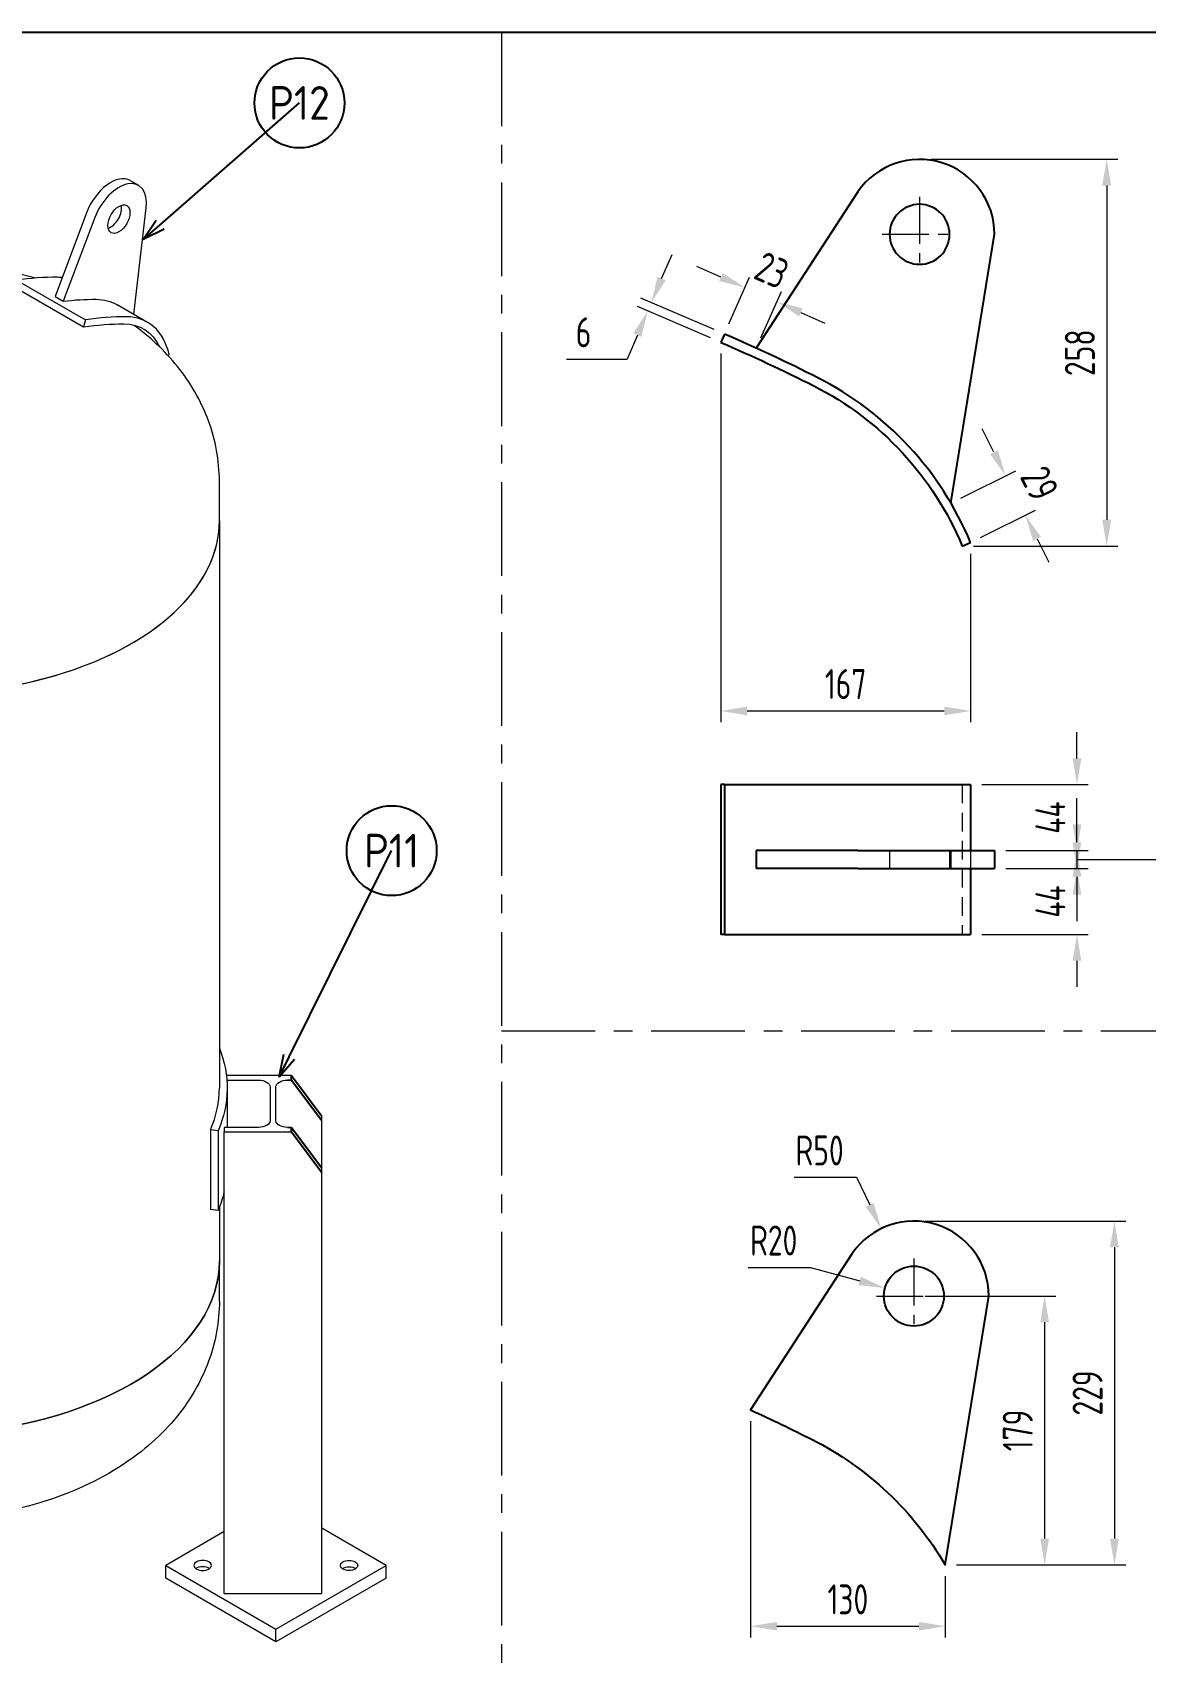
# Model space of a CAD drawing. Header units: millimetres. Extents: x -46397 to 283259, y -8690 to 23983.
# Drawn here: x 112181 to 113666, y 728 to 2893 of the extents above; entities that cross this region are included whole.
import ezdxf
from ezdxf import colors
from ezdxf.entities.mleader import LeaderData, LeaderLine
from ezdxf.enums import TextEntityAlignment as Align
from ezdxf.math import Vec2, Vec3

# ---------------------------------------------------------------- set-up
doc = ezdxf.new("R2010")
doc.units = ezdxf.units.MM
doc.linetypes.add('CENTER', pattern=[2, 1.25, -0.25, 0.25, -0.25])
doc.linetypes.add('HIDDENX2', pattern=[0.75, 0.5, -0.25])
doc.layers.get('Defpoints').update_dxf_attribs({"lineweight": 0})
for name, color, linetype, lineweight in [('0-Dim', 7, 'Continuous', 0), ('Dtext', 255, 'Continuous', 20), ('DUONGCHINH', 7, 'Continuous', 25), ('DUONGTAM', 1, 'CENTER', 0), ('Long_AM_Visible', 30, 'Continuous', 25), ('PHANTOM 2', 8, 'Continuous', 0), ('ĐƯỜNG TÂM', 8, 'CENTER', 5)]:
    doc.layers.add(name, color=color, linetype=linetype, lineweight=lineweight)
doc.styles.add('Chu va so', font='arial.ttf')
doc.styles.add('GHI CHÚ 1', font='isocp_IV25.ttf', dxfattribs={"width": 0.8})
doc.styles.add('Long_Text', font='isocp.shx', dxfattribs={"width": 0.7})
doc.styles.get("Standard").update_dxf_attribs({"font": 'isocp.shx', "width": 0.8})
doc.styles.add('TCVN', font='arial.ttf')
doc.dimstyles.new('1-30SCALE', dxfattribs={"dimtxt": 75, "dimasz": 75, "dimexe": 37.5, "dimexo": 30, "dimgap": 30, "dimtad": 1, "dimtoh": 1, "dimdec": 0, "dimdsep": 46, "dimtxsty": 'GHI CHÚ 1', "dimcen": 0.09, "dimclrd": 256, "dimclre": 256, "dimclrt": 2, "dimadec": 0, "dimazin": 0, "dimtfac": 1, "dimtdec": 0, "dimtofl": 0, "dimtmove": 0, "dimatfit": 3, "dimfxl": 1, "dimlwd": 0, "dimlwe": 0, "dimarcsym": 0})
doc.dimstyles.new('1-30SCALE$4', dxfattribs={"dimtxt": 75, "dimasz": 75, "dimexe": 37.5, "dimexo": 30, "dimgap": 30, "dimtad": 1, "dimtoh": 1, "dimdec": 0, "dimdsep": 46, "dimtxsty": 'GHI CHÚ 1', "dimcen": 0.09, "dimclrd": 256, "dimclre": 256, "dimclrt": 2, "dimadec": 0, "dimazin": 0, "dimtfac": 1, "dimtdec": 0, "dimtofl": 0, "dimtmove": 0, "dimatfit": 3, "dimfxl": 1, "dimlwd": 0, "dimlwe": 0, "dimarcsym": 0})

# ---------------------------------------------------------------- blocks, each defined once
blk = doc.blocks.new('3d')
at = {"color": 0, "linetype": 'Continuous', "lineweight": 9, "extrusion": (4.44089e-16, 0.816497, 0.57735)}
for p, q in [((127467.7, 2246.5), (127476.2, 2241.6)), ((127471.7, 2109.1), (127484.2, 2218.5)), ((127423, 2213.4), (127390.7, 2127.6)), ((127431.5, 2208.5), (127399.1, 2122.7)), ((127349.3, 2137.2), (127420, 2096.3)), ((127351.3, 2144.4), (127422, 2103.6)), ((127390.7, 2127.6), (127399.1, 2122.7)), ((127454.3, 2119.2), (127485.4, 2101.2)), ((127422, 2103.6), (127420, 2096.3)), ((127506.6, 2067.1), (127507.8, 2068.1)), ((127559.3, 1897.3), (127559.3, 1938.1)), ((127559.3, 1897.3), (127559.3, 1315.8))]:
    blk.add_line(p, q, dxfattribs=at)
at = {"color": 0, "linetype": 'Continuous', "lineweight": 0, "extrusion": (-1.11022e-16, 0.816497, 0.57735)}
for p, q in [((127633.2, 1328.3), (127566.6, 1328.3)), ((127567, 1323.7), (127599.3, 1323.7)), ((127567.3, 1315.8), (127567.3, 1275.2)), ((127611.3, 1316.8), (127611.3, 1282.1)), ((127617.3, 1282.1), (127617.3, 1316.8)), ((127629.3, 1323.7), (127633.2, 1323.7)), ((127664.3, 1275.2), (127664.3, 1286.8)), ((127550.2, 1272.8), (127550.2, 1191.1)), ((127557.9, 1271.7), (127550.2, 1272.8)), ((127557.9, 1271.7), (127557.9, 1190)), ((127564.3, 1275.2), (127564.3, 1270.6)), ((127599.3, 1275.2), (127564.3, 1275.2)), ((127564.3, 1270.6), (127633.2, 1270.6)), ((127564.3, 797), (127564.3, 1270.6)), ((127633.2, 1275.2), (127629.3, 1275.2)), ((127664.3, 1270.6), (127664.3, 1275.2)), ((127664.3, 797), (127664.3, 1270.6)), ((127557.9, 1190), (127550.2, 1191.1)), ((127559.3, 1193.4), (127559.3, 1137.9)), ((127559.3, 1097.1), (127559.3, 1137.9)), ((127564.3, 860.6), (127504.2, 825.9)), ((127730.4, 825.9), (127664.3, 864.1)), ((127504.2, 825.9), (127617.3, 760.6)), ((127504.2, 812.8), (127504.2, 825.9)), ((127617.3, 760.6), (127730.4, 825.9)), ((127730.4, 812.8), (127730.4, 825.9)), ((127617.3, 747.5), (127504.2, 812.8)), ((127730.4, 812.8), (127617.3, 747.5)), ((127564.3, 797), (127664.3, 797)), ((127617.3, 747.5), (127617.3, 760.6))]:
    blk.add_line(p, q, dxfattribs=at)
at = {"color": 0, "linetype": 'Continuous', "lineweight": 0, "extrusion": (1.11022e-16, 0.816497, 0.57735)}
for p, q in [((127633.2, 1323.7), (127629.3, 1323.7)), ((127664.3, 1233.7), (127664.3, 1286.8)), ((127629.3, 1275.2), (127633.2, 1275.2))]:
    blk.add_line(p, q, dxfattribs=at)
for p, q in [((127633.2, 1323.7), (127633.2, 1328.3)), ((127633.2, 1328.3), (127664.3, 1286.8)), ((127633.2, 1323.7), (127664.3, 1282.2)), ((127633.2, 1270.6), (127633.2, 1275.2)), ((127633.2, 1275.2), (127664.3, 1233.7)), ((127633.2, 1270.6), (127664.3, 1229.1))]:
    blk.add_line(p, q)
at = {"color": 0, "linetype": 'Continuous', "lineweight": 9}
for centre, major_axis, start_param, end_param in [((127447.7, 2211.8), (20, 34.6), 0, 1.848649), ((127456.2, 2206.9), (20, 34.6), -0.92567, 1.848649), ((127447.7, 2211.8), (8, 13.9), -2.582603, -0.55899), ((127286.7, 1599.2), (278, 481.5), 0.317876, 0.434001), ((127425.9, 1998.1), (59.6, 103.1), -0.54893, 0.317873), ((127251.3, 1897.3), (-308, 0), 0, 3.141593), ((127251.3, 1897.3), (308, 0), -2.356194, 0), ((127251.3, 1137.9), (308, 0), -1.407737, 0)]:
    blk.add_ellipse(centre, major_axis=major_axis, ratio=0.57735, start_param=start_param, end_param=end_param, dxfattribs=at)
at = {"color": 0, "linetype": 'Continuous', "lineweight": 9, "extrusion": (-4.99333e-16, -3.22035e-17, -1)}
blk.add_ellipse((127456.2, 2206.9), major_axis=(-8, -13.9), ratio=0.57735, start_param=-5.497787, end_param=0.785398, dxfattribs=at)
at = {"color": 0, "linetype": 'Continuous', "lineweight": 9, "extrusion": (-2.62682e-16, -2.32933e-16, -1)}
blk.add_ellipse((127216, 1640.1), major_axis=(278, 481.5), ratio=0.57735, start_param=-0.434001, end_param=-0.317876, dxfattribs=at)
at = {"color": 0, "linetype": 'Continuous', "lineweight": 9, "extrusion": (-5.71444e-16, 9.42984e-18, -1)}
blk.add_ellipse((127355.2, 2038.9), major_axis=(59.6, 103.1), ratio=0.57735, start_param=-0.317873, end_param=-0.250932, dxfattribs=at)
at = {"color": 0, "linetype": 'Continuous', "lineweight": 9, "extrusion": (-3.27356e-16, -6.73962e-17, -1)}
blk.add_ellipse((127255.6, 1617.2), major_axis=(278, 481.5), ratio=0.57735, start_param=-0.411551, end_param=-0.317876, dxfattribs=at)
at = {"color": 0, "linetype": 'Continuous', "lineweight": 9, "extrusion": (-5.19652e-16, 4.36261e-17, -1)}
blk.add_ellipse((127394.8, 2016), major_axis=(59.6, 103.1), ratio=0.57735, start_param=-0.317873, end_param=0, dxfattribs=at)
at = {"color": 0, "linetype": 'Continuous', "lineweight": 9, "extrusion": (-5.2337e-16, -1.83257e-17, -1)}
blk.add_ellipse((127286.7, 1599.2), major_axis=(274, 474.6), ratio=0.57735, start_param=-0.434001, end_param=-0.317877, dxfattribs=at)
at = {"color": 0, "linetype": 'Continuous', "lineweight": 9, "extrusion": (-6.95348e-16, 1.68669e-17, -1)}
blk.add_ellipse((127425.9, 1998.1), major_axis=(55.6, 96.2), ratio=0.57735, start_param=-0.31788, end_param=0.373007, dxfattribs=at)
at = {"color": 0, "linetype": 'Continuous', "lineweight": 0, "extrusion": (-1.2326e-32, 1.11022e-16, -1)}
blk.add_ellipse((127251.3, 1315.8), major_axis=(316, 0), ratio=0.57735, start_param=-0.225495, end_param=0.244346, dxfattribs=at)
at = {"color": 0, "linetype": 'Continuous', "lineweight": 0}
for centre, major_axis, start_param, end_param in [((127251.3, 1315.8), (308, 0), -0.244346, 0), ((127542.2, 825.9), (-9, 0), -3.926991, 2.356194), ((127542.2, 819.4), (-9, 0), -2.461919, -0.679674)]:
    blk.add_ellipse(centre, major_axis=major_axis, ratio=0.57735, start_param=start_param, end_param=end_param, dxfattribs=at)
at = {"color": 0, "linetype": 'Continuous', "lineweight": 0, "extrusion": (2.46716e-17, -1.66533e-16, -1)}
for centre, major_axis in [((127599.3, 1316.8), (12, 0)), ((127629.3, 1282.1), (-12, 0))]:
    blk.add_ellipse(centre, major_axis=major_axis, ratio=0.57735, start_param=-1.570796, end_param=0, dxfattribs=at)
at = {"color": 0, "linetype": 'Continuous', "lineweight": 0, "extrusion": (8.63507e-17, -5.55112e-17, -1)}
for centre, major_axis in [((127629.3, 1316.8), (-12, 0)), ((127599.3, 1282.1), (12, 0))]:
    blk.add_ellipse(centre, major_axis=major_axis, ratio=0.57735, start_param=0, end_param=1.570796, dxfattribs=at)
at = {"color": 0, "linetype": 'Continuous', "lineweight": 0, "extrusion": (-8.14752e-17, 2.22045e-16, -1)}
blk.add_ellipse((127251.3, 1234.2), major_axis=(316, 0), ratio=0.57735, start_param=0.138216, end_param=0.244346, dxfattribs=at)
at = {"color": 0, "linetype": 'Continuous', "lineweight": 9, "extrusion": (-2.90532e-16, -6.66134e-16, -1)}
blk.add_ellipse((127251.3, 1137.9), major_axis=(308, 0), ratio=0.57735, start_param=0, end_param=1.407737, dxfattribs=at)
at = {"color": 0, "linetype": 'Continuous', "lineweight": 0, "extrusion": (2.84883e-17, -1.66533e-16, -1)}
blk.add_ellipse((127692.4, 825.9), major_axis=(9, 0), ratio=0.57735, start_param=-3.926991, end_param=2.356194, dxfattribs=at)
at = {"color": 0, "linetype": 'Continuous', "lineweight": 0, "extrusion": (-8.77874e-17, 1.66533e-16, -1)}
blk.add_ellipse((127692.4, 819.4), major_axis=(9, 0), ratio=0.57735, start_param=-2.461919, end_param=-0.679674, dxfattribs=at)
at = {"color": 0, "linetype": 'Continuous', "lineweight": 9}
for points, knots in [([(127369.7, 2146.6), (127340.5, 2155), (127310.1, 2160.1), (127246.4, 2164), (127213.1, 2162.5), (127148.1, 2152), (127116.4, 2143.1), (127056.8, 2116.7), (127028.7, 2099.3), (126984.5, 2056.2), (126966.9, 2032.1), (126947.8, 1983.2), (126943.3, 1960.7), (126943.3, 1938.1)], [1.894413, 1.894413, 1.894413, 1.894413, 2.248832, 2.248832, 2.628354, 2.628354, 3.010083, 3.010083, 3.391999, 3.391999, 3.705214, 3.705214, 3.926993, 3.926993, 3.926993, 3.926993]), ([(127559.3, 1938.1), (127559.3, 1959.4), (127555.3, 1980.6), (127540.5, 2020.9), (127529.3, 2039.7), (127502.9, 2072.4), (127487.6, 2086.4), (127471.3, 2098.3)], [0.7853961, 0.7853961, 0.7853961, 0.7853961, 0.9940785, 0.9940785, 1.2212322, 1.2212322, 1.454281, 1.454281, 1.454281, 1.454281]), ([(127559.3, 1097.1), (127559.3, 1075.8), (127555.3, 1054.6), (127540.5, 1014.3), (127529.3, 995.5), (127500, 959.2), (127481, 942.9), (127434.8, 912.4), (127406.6, 899.9), (127352.7, 883.2), (127327.2, 878), (127301.3, 875.1)], [5.497786, 5.497786, 5.497786, 5.497786, 5.706467, 5.706467, 5.933621, 5.933621, 6.216957, 6.216957, 6.576298, 6.576298, 6.876446, 6.876446, 6.876446, 6.876446])]:
    blk.add_open_spline(points, degree=3, knots=knots, dxfattribs=at)
blk = doc.blocks.new('_TagCircle')
at = {"color": 0, "linetype": 'ByBlock', "lineweight": -2, "transparency": 16777216}
blk.add_circle((0, 0), 4, dxfattribs=at)
at = {"layer": 'Long_AM_Visible', "color": 0, "transparency": 16777216, "style": 'Long_Text'}
blk.add_attdef('TAGNUMBER', text='', height=3, dxfattribs=at).set_placement((0, -1.5), align=Align.CENTER)
blk = doc.blocks.new('_Open30')
at = {"color": 0, "linetype": 'ByBlock', "lineweight": -2}
for p, q in [((-1, 0.268), (0, 0)), ((0, 0), (-1, -0.268)), ((0, 0), (-1, 0))]:
    blk.add_line(p, q, dxfattribs=at)
blk = doc.blocks.new('*D446')
at = {"layer": 'Defpoints', "color": 0, "transparency": 16777216}
for p in [(113364.2, 2723.7, -3), (113421.1, 2207.8, -3), (113613.9, 2207.8)]:
    blk.add_point(p, dxfattribs=at)
at = {"layer": 'PHANTOM 2', "linetype": 'Continuous', "lineweight": 0, "transparency": 16777216}
for p, q in [((113379.2, 2723.7), (113628.9, 2723.7)), ((113613.9, 2688.7), (113613.9, 2242.8)), ((113436.1, 2207.8), (113628.9, 2207.8))]:
    blk.add_line(p, q, dxfattribs=at)
at = {"layer": 'PHANTOM 2', "transparency": 16777216}
for points in [[(113608, 2688.7), (113619.7, 2688.7), (113613.9, 2723.7)], [(113608, 2242.8), (113619.7, 2242.8), (113613.9, 2207.8)]]:
    blk.add_solid(points, dxfattribs=at)
at = {"layer": 'PHANTOM 2', "color": 2, "transparency": 16777216, "insert": (113578.1, 2465.7), "char_height": 40, "attachment_point": 5, "rotation": 90, "style": 'GHI CHÚ 1'}
blk.add_mtext('258', dxfattribs=at)
blk = doc.blocks.new('*D447')
at = {"layer": 'Defpoints', "color": 0, "transparency": 16777216}
for p in [(113099, 2479.5, -3), (113432.2, 2212.4, -3), (113432.2, 1987.8)]:
    blk.add_point(p, dxfattribs=at)
at = {"layer": 'PHANTOM 2', "linetype": 'Continuous', "lineweight": 0, "transparency": 16777216}
for p, q in [((113099, 2464.5), (113099, 1972.8)), ((113432.2, 2197.4), (113432.2, 1972.8)), ((113134, 1987.8), (113397.2, 1987.8))]:
    blk.add_line(p, q, dxfattribs=at)
at = {"layer": 'PHANTOM 2', "transparency": 16777216}
for points in [[(113134, 1993.6), (113134, 1982), (113099, 1987.8)], [(113397.2, 1993.6), (113397.2, 1982), (113432.2, 1987.8)]]:
    blk.add_solid(points, dxfattribs=at)
at = {"layer": 'PHANTOM 2', "color": 2, "transparency": 16777216, "insert": (113265.6, 2023.7), "char_height": 40, "attachment_point": 5, "style": 'GHI CHÚ 1'}
blk.add_mtext('167', dxfattribs=at)
blk = doc.blocks.new('*D450')
at = {"layer": 'Defpoints', "color": 0, "transparency": 16777216}
for p in [(113173.8, 2533.7), (113103.8, 2490.6, -3), (113146.4, 2471.7, -3)]:
    blk.add_point(p, dxfattribs=at)
at = {"layer": 'PHANTOM 2', "linetype": 'Continuous', "lineweight": 0, "transparency": 16777216}
for p, q in [((113099.2, 2566.7), (113067.2, 2580.9)), ((113109.9, 2504.3), (113137.3, 2566.3)), ((113152.5, 2485.4), (113179.9, 2547.4)), ((113205.9, 2519.5), (113237.9, 2505.3))]:
    blk.add_line(p, q, dxfattribs=at)
at = {"layer": 'PHANTOM 2', "transparency": 16777216}
for points in [[(113101.6, 2572), (113096.9, 2561.4), (113131.2, 2552.5)], [(113208.2, 2524.8), (113203.5, 2514.2), (113173.8, 2533.7)]]:
    blk.add_solid(points, dxfattribs=at)
at = {"layer": 'PHANTOM 2', "color": 2, "transparency": 16777216, "insert": (113167, 2575.8), "char_height": 40, "attachment_point": 5, "rotation": 336.1231, "style": 'GHI CHÚ 1'}
blk.add_mtext('23', dxfattribs=at)
blk = doc.blocks.new('*D451')
at = {"layer": 'Defpoints', "color": 0, "transparency": 16777216}
for p in [(113406, 2265.2, -3), (113505.3, 2248.8), (113432.2, 2212.4, -3)]:
    blk.add_point(p, dxfattribs=at)
at = {"layer": 'PHANTOM 2', "linetype": 'Continuous', "lineweight": 0, "transparency": 16777216}
for p, q in [((113463.5, 2332.9), (113447.9, 2364.2)), ((113419.4, 2271.8), (113492.5, 2308.2)), ((113445.6, 2219.1), (113518.8, 2255.5)), ((113520.9, 2217.4), (113536.5, 2186.1))]:
    blk.add_line(p, q, dxfattribs=at)
at = {"layer": 'PHANTOM 2', "transparency": 16777216}
for points in [[(113468.7, 2335.5), (113458.3, 2330.3), (113479.1, 2301.5)], [(113526.1, 2220), (113515.7, 2214.8), (113505.3, 2248.8)]]:
    blk.add_solid(points, dxfattribs=at)
at = {"layer": 'PHANTOM 2', "color": 2, "transparency": 16777216, "insert": (113524.3, 2291.1), "char_height": 40, "attachment_point": 5, "rotation": 296.4339, "style": 'GHI CHÚ 1'}
blk.add_mtext('29', dxfattribs=at)
blk = doc.blocks.new('*D452')
at = {"layer": 'Defpoints', "color": 0, "transparency": 16777216}
for p in [(113001.5, 2521.5), (113103.8, 2490.6, -3), (113099, 2479.5, -3)]:
    blk.add_point(p, dxfattribs=at)
at = {"layer": 'PHANTOM 2', "linetype": 'Continuous', "lineweight": 0, "transparency": 16777216}
for p, q in [((113020.1, 2564.6), (113033.9, 2596.8)), ((113090, 2496.5), (112992.5, 2538.4)), ((113085.3, 2485.5), (112987.7, 2527.4)), ((112987.7, 2489.3), (112973.9, 2457.2)), ((112893, 2457.2), (112973.9, 2457.2))]:
    blk.add_line(p, q, dxfattribs=at)
at = {"layer": 'PHANTOM 2', "transparency": 16777216}
for points in [[(113014.7, 2567), (113025.4, 2562.3), (113006.3, 2532.5)], [(112982.3, 2491.6), (112993, 2487), (113001.5, 2521.5)]]:
    blk.add_solid(points, dxfattribs=at)
at = {"layer": 'PHANTOM 2', "color": 2, "transparency": 16777216, "insert": (112915.9, 2493), "char_height": 40, "attachment_point": 5, "style": 'GHI CHÚ 1'}
blk.add_mtext('6', dxfattribs=at)
blk = doc.blocks.new('*D453')
at = {"layer": 'Defpoints', "color": 0, "transparency": 16777216}
for p in [(113432.2, 1889.6, -3), (113464.2, 1801.6, -3), (113574.2, 1801.6)]:
    blk.add_point(p, dxfattribs=at)
at = {"layer": 'PHANTOM 2', "linetype": 'Continuous', "lineweight": 0, "transparency": 16777216}
for p, q in [((113574.2, 1924.6), (113574.2, 1959.6)), ((113447.2, 1889.6), (113589.2, 1889.6)), ((113479.2, 1801.6), (113589.2, 1801.6)), ((113574.2, 1766.6), (113574.2, 1731.6))]:
    blk.add_line(p, q, dxfattribs=at)
at = {"layer": 'PHANTOM 2', "transparency": 16777216}
for points in [[(113568.4, 1924.6), (113580, 1924.6), (113574.2, 1889.6)], [(113568.4, 1766.6), (113580, 1766.6), (113574.2, 1801.6)]]:
    blk.add_solid(points, dxfattribs=at)
at = {"layer": 'PHANTOM 2', "color": 2, "transparency": 16777216, "insert": (113538.7, 1845.6), "char_height": 40, "attachment_point": 5, "rotation": 90, "style": 'GHI CHÚ 1'}
blk.add_mtext('44', dxfattribs=at)
blk = doc.blocks.new('*D454')
at = {"layer": 'Defpoints', "color": 0, "transparency": 16777216}
for p in [(113464.2, 1801.6, -3), (113464.2, 1777.6, -3), (113574.2, 1777.6)]:
    blk.add_point(p, dxfattribs=at)
at = {"layer": 'PHANTOM 2', "linetype": 'Continuous', "lineweight": 0, "transparency": 16777216}
for p, q in [((113574.2, 1836.6), (113574.2, 1871.6)), ((113479.2, 1801.6), (113589.2, 1801.6)), ((113574.2, 1801.6), (113574.2, 1777.6)), ((113479.2, 1777.6), (113589.2, 1777.6)), ((113574.2, 1789.6), (113679.8, 1789.6)), ((113679.8, 1789.6), (113743, 1789.6)), ((113574.2, 1742.6), (113574.2, 1707.6))]:
    blk.add_line(p, q, dxfattribs=at)
at = {"layer": 'PHANTOM 2', "transparency": 16777216}
for points in [[(113568.4, 1836.6), (113580, 1836.6), (113574.2, 1801.6)], [(113568.4, 1742.6), (113580, 1742.6), (113574.2, 1777.6)]]:
    blk.add_solid(points, dxfattribs=at)
at = {"layer": 'PHANTOM 2', "color": 2, "transparency": 16777216, "insert": (113711.4, 1825.4), "char_height": 40, "attachment_point": 5, "style": 'GHI CHÚ 1'}
blk.add_mtext('12', dxfattribs=at)
blk = doc.blocks.new('*D455')
at = {"layer": 'Defpoints', "color": 0, "transparency": 16777216}
for p in [(113464.2, 1777.6, -3), (113432.2, 1689.6, -3), (113574.2, 1689.6)]:
    blk.add_point(p, dxfattribs=at)
at = {"layer": 'PHANTOM 2', "linetype": 'Continuous', "lineweight": 0, "transparency": 16777216}
for p, q in [((113574.2, 1812.6), (113574.2, 1847.6)), ((113479.2, 1777.6), (113589.2, 1777.6)), ((113447.2, 1689.6), (113589.2, 1689.6)), ((113574.2, 1654.6), (113574.2, 1619.6))]:
    blk.add_line(p, q, dxfattribs=at)
at = {"layer": 'PHANTOM 2', "transparency": 16777216}
for points in [[(113568.4, 1812.6), (113580, 1812.6), (113574.2, 1777.6)], [(113568.4, 1654.6), (113580, 1654.6), (113574.2, 1689.6)]]:
    blk.add_solid(points, dxfattribs=at)
at = {"layer": 'PHANTOM 2', "color": 2, "transparency": 16777216, "insert": (113538.7, 1733.6), "char_height": 40, "attachment_point": 5, "rotation": 90, "style": 'GHI CHÚ 1'}
blk.add_mtext('44', dxfattribs=at)
blk = doc.blocks.new('*D464')
at = {"layer": 'Defpoints', "color": 0, "transparency": 16777216}
for p in [(113356.6, 1307.3), (113398.3, 848.8), (113624.2, 848.8)]:
    blk.add_point(p, dxfattribs=at)
at = {"layer": 'PHANTOM 2', "linetype": 'Continuous', "lineweight": 0, "transparency": 16777216}
for p, q in [((113371.6, 1307.3), (113639.2, 1307.3)), ((113624.2, 1272.3), (113624.2, 883.8)), ((113413.3, 848.8), (113639.2, 848.8))]:
    blk.add_line(p, q, dxfattribs=at)
at = {"layer": 'PHANTOM 2', "transparency": 16777216}
for points in [[(113618.3, 1272.3), (113630, 1272.3), (113624.2, 1307.3)], [(113618.3, 883.8), (113630, 883.8), (113624.2, 848.8)]]:
    blk.add_solid(points, dxfattribs=at)
at = {"layer": 'PHANTOM 2', "color": 2, "transparency": 16777216, "insert": (113588.3, 1078.1), "char_height": 40, "attachment_point": 5, "rotation": 90, "style": 'GHI CHÚ 1'}
blk.add_mtext('229', dxfattribs=at)
blk = doc.blocks.new('*D465')
at = {"layer": 'Defpoints', "color": 0, "transparency": 16777216}
for p in [(113138.8, 1055.3), (113398.3, 848.8), (113398.3, 766.9)]:
    blk.add_point(p, dxfattribs=at)
at = {"layer": 'PHANTOM 2', "linetype": 'Continuous', "lineweight": 0, "transparency": 16777216}
for p, q in [((113138.8, 1040.3), (113138.8, 751.9)), ((113398.3, 833.8), (113398.3, 751.9)), ((113173.8, 766.9), (113363.3, 766.9))]:
    blk.add_line(p, q, dxfattribs=at)
at = {"layer": 'PHANTOM 2', "transparency": 16777216}
for points in [[(113173.8, 772.7), (113173.8, 761.1), (113138.8, 766.9)], [(113363.3, 772.7), (113363.3, 761.1), (113398.3, 766.9)]]:
    blk.add_solid(points, dxfattribs=at)
at = {"layer": 'PHANTOM 2', "color": 2, "transparency": 16777216, "insert": (113268.6, 802.7), "char_height": 40, "attachment_point": 5, "style": 'GHI CHÚ 1'}
blk.add_mtext('130', dxfattribs=at)
blk = doc.blocks.new('*D466')
at = {"layer": 'Defpoints', "color": 0, "transparency": 16777216}
for p in [(113313, 1297.3), (113356.6, 1207.3)]:
    blk.add_point(p, dxfattribs=at)
at = {"layer": 'PHANTOM 2', "linetype": 'Continuous', "lineweight": 0, "transparency": 16777216}
for p, q in [((113196.7, 1365.7), (113279.9, 1365.7)), ((113279.9, 1365.7), (113297.8, 1328.8))]:
    blk.add_line(p, q, dxfattribs=at)
at = {"layer": 'PHANTOM 2', "lineweight": 0, "transparency": 16777216}
for p, q in [((113356.5, 1207.3), (113356.7, 1207.3)), ((113356.6, 1207.2), (113356.6, 1207.4))]:
    blk.add_line(p, q, dxfattribs=at)
at = {"layer": 'PHANTOM 2', "transparency": 16777216}
blk.add_solid([(113303, 1331.4), (113292.5, 1326.3), (113313, 1297.3)], dxfattribs=at)
at = {"layer": 'PHANTOM 2', "color": 2, "transparency": 16777216, "insert": (113230.8, 1401.5), "char_height": 40, "attachment_point": 5, "style": 'GHI CHÚ 1'}
blk.add_mtext('R50', dxfattribs=at)
blk = doc.blocks.new('*D467')
at = {"layer": 'Defpoints', "color": 0, "transparency": 16777216}
for p in [(113318.1, 1218), (113356.6, 1207.3)]:
    blk.add_point(p, dxfattribs=at)
at = {"layer": 'PHANTOM 2', "linetype": 'Continuous', "lineweight": 0, "transparency": 16777216}
for p, q in [((113135.5, 1245.6), (113218.7, 1245.6)), ((113218.7, 1245.6), (113284.3, 1227.4))]:
    blk.add_line(p, q, dxfattribs=at)
at = {"layer": 'PHANTOM 2', "lineweight": 0, "transparency": 16777216}
for p, q in [((113356.5, 1207.3), (113356.7, 1207.3)), ((113356.6, 1207.2), (113356.6, 1207.4))]:
    blk.add_line(p, q, dxfattribs=at)
at = {"layer": 'PHANTOM 2', "transparency": 16777216}
blk.add_solid([(113285.9, 1233), (113282.8, 1221.8), (113318.1, 1218)], dxfattribs=at)
at = {"layer": 'PHANTOM 2', "color": 2, "transparency": 16777216, "insert": (113169.6, 1281.4), "char_height": 40, "attachment_point": 5, "style": 'GHI CHÚ 1'}
blk.add_mtext('R20', dxfattribs=at)
blk = doc.blocks.new('*D468')
at = {"layer": 'Defpoints', "color": 0, "transparency": 16777216}
for p in [(113356.6, 1207.3), (113398.3, 848.8), (113531.1, 848.8)]:
    blk.add_point(p, dxfattribs=at)
at = {"layer": 'PHANTOM 2', "linetype": 'Continuous', "lineweight": 0, "transparency": 16777216}
for p, q in [((113371.6, 1207.3), (113546.1, 1207.3)), ((113531.1, 1172.3), (113531.1, 883.8)), ((113413.3, 848.8), (113546.1, 848.8))]:
    blk.add_line(p, q, dxfattribs=at)
at = {"layer": 'PHANTOM 2', "transparency": 16777216}
for points in [[(113525.3, 1172.3), (113536.9, 1172.3), (113531.1, 1207.3)], [(113525.3, 883.8), (113536.9, 883.8), (113531.1, 848.8)]]:
    blk.add_solid(points, dxfattribs=at)
at = {"layer": 'PHANTOM 2', "color": 2, "transparency": 16777216, "insert": (113495.2, 1028.1), "char_height": 40, "attachment_point": 5, "rotation": 90, "style": 'GHI CHÚ 1'}
blk.add_mtext('179', dxfattribs=at)
blk = doc.blocks.new('*U1822')
at = {"lineweight": 25}
for points in [[(0, 0), (7781, 0), (7781, 5097), (0, 5097)], [(0, 0), (5883.2, 0), (5883.2, 5097), (0, 5097)]]:
    blk.add_lwpolyline(points, close=True, dxfattribs=at)
at = {"layer": 'Dtext', "ltscale": 0.1}
for tag, p, height, style in [('REV_3', (5933.4, 1914.4), 33.9, 'TCVN'), ('FOR_APPROVAL3', (6272.3, 1912.1, -0.3), 40.7, 'TCVN'), ('REV_2', (5933.4, 1787.9), 33.9, 'TCVN'), ('FOR_APPROVAL2', (6272.3, 1785.5, -0.3), 40.7, 'TCVN'), ('REV_1', (5933.4, 1661.4), 33.9, 'TCVN'), ('FOR_APPROVAL1', (6272.3, 1659, -0.3), 40.7, 'TCVN'), ('NGUOI_VE', (6633.4, 1533.1, -0.3), 40.7, 'TCVN'), ('NGUOI_KIEM_2', (6992.7, 1533.1, -0.3), 40.7, 'TCVN'), ('NGUOI_DUYET', (7426.8, 1533.1, -0.3), 40.7, 'TCVN'), ('REV_0', (5933.4, 1534.9), 33.9, 'TCVN'), ('1.1_A4', (7448.6, 77.2, -0.3), 40.7, 'Chu va so'), ('A4_A4', (7583.9, 77.2, -0.3), 40.7, 'Chu va so'), ('REV.', (7695.4, 77.2, -0.3), 40.7, 'Chu va so')]:
    blk.add_attdef(tag, p, '', height=height, dxfattribs=dict(at, style=style))
for tag, p, height, style, width in [('NGAY_REV03', (6019.2, 1912.1, -0.3), 35.2, 'TCVN', 0.95), ('NGAY_REV02', (6019.2, 1785.5, -0.3), 35.2, 'TCVN', 0.95), ('NGAY_REV01', (6019.2, 1659, -0.3), 35.2, 'TCVN', 0.95), ('NGAY_REV0', (6019.2, 1532.5, -0.3), 35.2, 'TCVN', 0.95), ('DWD.NO', (6016.1, 33, -0.3), 54.2, 'Chu va so', 0.85)]:
    blk.add_attdef(tag, p, '', height=height, dxfattribs=dict(at, style=style, width=width))
at = {"layer": 'Dtext', "lineweight": 25, "ltscale": 0.1, "style": 'Chu va so'}
for tag, p, height in [('PROJECT_CODE', (6408, 637.1), 81.3), ('TITLE1', (6055.8, 485.9, -0.3), 54.2), ('TITLE2', (6055.8, 358.4, -0.3), 54.2), ('TITLE3', (6055.8, 231.9, -0.3), 54.2)]:
    blk.add_attdef(tag, p, '', height=height, dxfattribs=at)

msp = doc.modelspace()

# ---------------------------------------------------------------- linework, layer by layer
at = {"color": 4, "linetype": 'HIDDENX2', "lineweight": 0, "ltscale": 50}
for p, q in [((113421.09, 1889.63, -3), (113421.09, 1689.63, -3)), ((113324.23, 1801.63, -3), (113324.23, 1777.63, -3)), ((113404.23, 1801.63, -3), (113404.23, 1777.63, -3)), ((113405.95, 1801.63, -3), (113405.95, 1777.63, -3)), ((113432.17, 1801.63, -3), (113432.17, 1777.63, -3))]:
    msp.add_line(p, q, dxfattribs=at)
at = {"layer": 'DUONGCHINH', "color": 6, "extrusion": (2.28848e-17, 1, 0)}
for p, q in [((113281.98, 2680.54, -3), (113146.41, 2471.69, -3)), ((113405.95, 2265.15, -3), (113464.23, 2623.67, -3)), ((113103.79, 2490.56, -3), (113099.05, 2479.53, -3)), ((113421.09, 2207.81, -3), (113432.17, 2212.41, -3))]:
    msp.add_line(p, q, dxfattribs=at)
at = {"layer": 'DUONGCHINH', "color": 6, "ltscale": 10}
for p, q in [((113099.05, 1889.63, -3), (113099.05, 1689.63, -3)), ((113103.79, 1889.63, -3), (113099.05, 1889.63, -3)), ((113103.79, 1889.63, -3), (113228.41, 1889.63, -3)), ((113103.79, 1889.63, -3), (113103.79, 1689.63, -3)), ((113228.41, 1889.63, -3), (113432.17, 1889.63, -3)), ((113432.17, 1889.63, -3), (113432.17, 1801.63, -3)), ((113146.41, 1801.63, -3), (113146.41, 1777.63, -3)), ((113281.98, 1801.63, -3), (113146.41, 1801.63, -3)), ((113281.98, 1801.63, -3), (113464.23, 1801.63, -3)), ((113464.23, 1801.63, -3), (113464.23, 1777.63, -3)), ((113281.98, 1777.63, -3), (113146.41, 1777.63, -3)), ((113281.98, 1777.63, -3), (113464.23, 1777.63, -3)), ((113432.17, 1777.63, -3), (113432.17, 1689.63, -3)), ((113103.79, 1689.63, -3), (113099.05, 1689.63, -3)), ((113103.79, 1689.63, -3), (113228.41, 1689.63, -3)), ((113228.41, 1689.63, -3), (113432.17, 1689.63, -3))]:
    msp.add_line(p, q, dxfattribs=at)
at = {"layer": 'DUONGCHINH'}
for points in [[(113456.61, 1207.32, 0.735507), (113274.36, 1264.19), (113138.8, 1055.34, -0.0104166), (113220.8, 1015.91, -0.1440198), (113398.34, 848.81)], [(113316.61, 1207.32, -1), (113396.61, 1207.32, -1)]]:
    msp.add_lwpolyline(points, format="xyb", close=True, dxfattribs=at)
at = {"layer": 'DUONGCHINH', "color": 6, "extrusion": (0, 0, -1)}
msp.add_circle((-113364.23, 2623.67, 3), 40, dxfattribs=at)
at = {"layer": 'DUONGCHINH', "color": 6}
for centre, radius, start, end in [((113364.23, 2623.67, -3), 100, 0, 145.33897), ((112241.13, 484.15, -3), 2184, 63.12441, 66.73458), ((113033.13, 2046.92, -3), 432, 22.52489, 63.12441)]:
    msp.add_arc(centre, radius, start, end, dxfattribs=at)
at = {"layer": 'DUONGCHINH', "color": 6, "extrusion": (0, 0, -1)}
for centre, radius, start, end in [((-112241.13, 484.15, 3), 2172, 113.26542, 116.87559), ((-113033.13, 2046.92, 3), 420, 116.87559, 157.47511)]:
    msp.add_arc(centre, radius, start, end, dxfattribs=at)
at = {"layer": 'DUONGTAM', "ltscale": 50}
for p, q in [((113364.23, 2673.67, -3), (113364.23, 2573.67, -3)), ((113314.23, 2623.67, -3), (113414.23, 2623.67, -3)), ((113356.61, 1257.32), (113356.61, 1157.32)), ((113306.61, 1207.32), (113406.61, 1207.32))]:
    msp.add_line(p, q, dxfattribs=at)
at = {"layer": 'ĐƯỜNG TÂM', "ltscale": 100}
for p, q in [((112806.2, 2892.93), (112806.2, -663.04)), ((112806.2, 1561.2), (113856.15, 1561.2))]:
    msp.add_line(p, q, dxfattribs=at)

# ---------------------------------------------------------------- block references
at = {"xscale": 1.300428284632738, "yscale": 1.300428284632738, "zscale": 1.300428284632738}
msp.add_blockref('3d', (-53451.7, -226.04), dxfattribs=at)

# ---------------------------------------------------------------- dimensions: what is measured, and where the dimension line sits
at = {"layer": 'PHANTOM 2'}
for base, p1, p2, picture, middle in [((113613.85, 2207.81), (113364.23, 2723.67, -3), (113421.09, 2207.81, -3), '*D446', (113578.07, 2465.74)), ((113574.19, 1801.63), (113432.17, 1889.63, -3), (113464.23, 1801.63, -3), '*D453', (113538.67, 1845.63)), ((113574.19, 1777.63), (113464.23, 1801.63, -3), (113464.23, 1777.63, -3), '*D454', (113694.83, 1825.42)), ((113574.19, 1689.63), (113464.23, 1777.63, -3), (113432.17, 1689.63, -3), '*D455', (113538.67, 1733.63)), ((113624.16, 848.81), (113356.61, 1307.32), (113398.34, 848.81), '*D464', (113588.3, 1078.06)), ((113531.08, 848.81), (113356.61, 1207.32), (113398.34, 848.81), '*D468', (113495.23, 1028.06))]:
    dim = msp.add_linear_dim(base=base, p1=p1, p2=p2, angle=90, dimstyle='1-30SCALE', override={"dimtxt": 40, "dimasz": 35, "dimexe": 15, "dimexo": 15, "dimgap": 15, "dimlfac": 0.5, "dimtmove": 1}, dxfattribs=at)
    dim.commit()
    dim.dimension.update_dxf_attribs({"geometry": picture, "text_midpoint": middle})
for base, p1, p2, angle, picture, middle in [((113173.85, 2533.67), (113103.79, 2490.56, -3), (113146.41, 2471.69, -3), 336.12311, '*D450', (113152.54, 2543.1)), ((113001.51, 2521.47), (113103.79, 2490.56, -3), (113099.05, 2479.53, -3), 246.73458, '*D452', (112948, 2481.62)), ((113505.32, 2248.77), (113405.95, 2265.15, -3), (113432.17, 2212.41, -3), 296.4339, '*D451', (113492.21, 2275.15))]:
    dim = msp.add_linear_dim(base=base, p1=p1, p2=p2, angle=angle, dimstyle='1-30SCALE', override={"dimtxt": 40, "dimasz": 35, "dimexe": 15, "dimexo": 15, "dimgap": 15, "dimlfac": 0.5, "dimtmove": 1}, dxfattribs=at)
    dim.commit()
    dim.dimension.update_dxf_attribs({"geometry": picture, "text_midpoint": middle, "dimtype": 161})
for base, p1, p2, override, picture, middle in [((113432.17, 1987.79), (113099.05, 2479.53, -3), (113432.17, 2212.41, -3), {"dimtxt": 40, "dimasz": 35, "dimexe": 15, "dimexo": 15, "dimgap": 15, "dimlfac": 0.5}, '*D447', (113265.61, 2023.65)), ((113398.34, 766.89), (113138.8, 1055.34), (113398.34, 848.81), {"dimtxt": 40, "dimasz": 35, "dimexe": 15, "dimexo": 15, "dimgap": 15, "dimlfac": 0.5, "dimtmove": 1}, '*D465', (113268.57, 802.68))]:
    dim = msp.add_linear_dim(base=base, p1=p1, p2=p2, dimstyle='1-30SCALE', override=override, dxfattribs=at)
    dim.commit()
    dim.dimension.update_dxf_attribs({"geometry": picture, "text_midpoint": middle})
for mpoint, picture, middle in [((113313.04, 1297.33), '*D466', (113279.94, 1365.7)), ((113318.07, 1218.02), '*D467', (113218.72, 1245.59))]:
    dim = msp.add_radius_dim(center=(113356.61, 1207.32), mpoint=mpoint, dimstyle='1-30SCALE$4', override={"dimtxt": 40, "dimasz": 35, "dimexe": 15, "dimexo": 15, "dimgap": 15, "dimlfac": 0.5, "dimtmove": 1}, dxfattribs=at)
    dim.commit()
    dim.dimension.update_dxf_attribs({"geometry": picture, "text_midpoint": middle, "dimtype": 164})

# ---------------------------------------------------------------- leaders
at = {"layer": '0-Dim', "color": 6}
ml = msp.add_multileader_block('Standard', dxfattribs=at)
ml.set_content('_TagCircle', color=6, scale=15)
ml.set_attribute('TAGNUMBER', 'P12', width=0)
ml.set_leader_properties(color=5)
ml.set_arrow_properties(name='OPEN30')
ml.build(insert=Vec2(0, 0))
ml.multileader.update_dxf_attribs({"has_dogleg": 0, "text_left_attachment_type": 6, "text_right_attachment_type": 6, "dogleg_length": 0.36, "arrow_head_size": 30, "block_connection_type": 1})
ctx = ml.context
ctx.base_point, ctx.char_height, ctx.arrow_head_size, ctx.landing_gap_size, ctx.plane_origin = Vec3(112536.79, 2798.9), 56, 30, 1.4, Vec3(112864.26, 2974.8)
ctx.left_attachment, ctx.right_attachment, ctx.attachment_type = 6, 6, 1
notes = []
notes.append((ctx, [(1, (1, 1, 0), (112536.43, 2798.9), (1, 0), 0.36, [(0, [(112328.48, 2616.74)], 0, [])])]))
ctx.block.insert = Vec3(112536.79, 2798.9)
ml = msp.add_multileader_block('Standard', dxfattribs=at)
ml.set_content('_TagCircle', color=6, scale=15)
ml.set_attribute('TAGNUMBER', 'P11', width=0)
ml.set_leader_properties(color=5)
ml.set_arrow_properties(name='OPEN30')
ml.build(insert=Vec2(0, 0))
ml.multileader.update_dxf_attribs({"has_dogleg": 0, "text_left_attachment_type": 6, "text_right_attachment_type": 6, "dogleg_length": 0.36, "arrow_head_size": 30, "block_connection_type": 1})
ctx = ml.context
ctx.base_point, ctx.char_height, ctx.arrow_head_size, ctx.landing_gap_size, ctx.plane_origin = Vec3(112659.87, 1801.47), 56, 30, 1.4, Vec3(112887.85, 1947.97)
ctx.left_attachment, ctx.right_attachment, ctx.attachment_type = 6, 6, 1
notes.append((ctx, [(1, (1, 1, 0), (112659.51, 1801.47), (1, 0), 0.36, [(0, [(112509.66, 1499.43)], 0, [])])]))
ctx.block.insert = Vec3(112659.87, 1801.47)
for ctx, leaders in notes:
    for number, flags, end, landing, length, lines in leaders:
        leader = LeaderData()
        leader.index, (leader.has_last_leader_line, leader.has_dogleg_vector, leader.attachment_direction) = number, flags
        leader.last_leader_point, leader.dogleg_vector, leader.dogleg_length = Vec3(end), Vec3(landing), length
        for number, points, colour, breaks in lines:
            line = LeaderLine()
            line.index, line.vertices, line.color, line.breaks = number, Vec3.list(points), colors.encode_raw_color(colour), breaks
            leader.lines.append(line)
        ctx.leaders.append(leader)

# ---------------------------------------------------------------- next in the draw order: block references
at = {"xscale": 0.9084576280678549, "yscale": 0.9084576280678549, "zscale": 0.9084576280678549}
msp.add_blockref('*U1822', (109421.51, -1737.47), dxfattribs=at)

doc.saveas('drawing.dxf')
